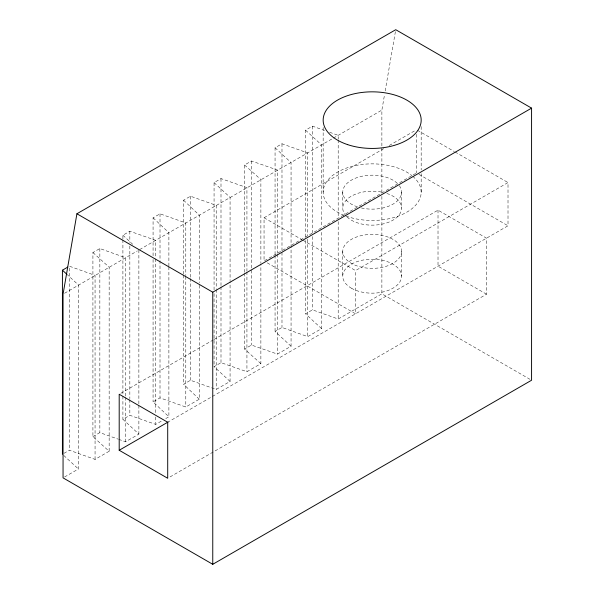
<?xml version="1.0" encoding="UTF-8"?>
<svg xmlns="http://www.w3.org/2000/svg" width="594" height="594" viewBox="0 0 594 594"><rect width="100%" height="100%" fill="white"/><g stroke="black" fill="none" stroke-linecap="round" stroke-linejoin="round"><path stroke-width="0.45" stroke-dasharray="2.97 2.23" d="M381.875 192.679L381.875 110.113L384.548 94.58M385.179 90.927L395.418 31.527M64.59 293.258L137.311 250.928M63.959 453.333L69.35 450.222L95.062 459.392L109.155 451.254L92.916 436.62L92.916 252.547L99.851 248.544L125.557 257.714L125.557 396.458M122.906 238.937L122.906 235.231L129.841 231.229L155.68 240.325L332.647 138.536M153.074 255.739L153.074 217.82L160.009 213.818L185.796 222.936L185.796 275.661M183.568 274.205L183.568 200.208L190.503 196.206L216.209 205.376L216.209 288.625M214.063 289.902L214.063 182.603L220.998 178.601L246.933 187.637L246.933 270.886M244.565 272.297L244.565 164.998L251.492 160.996L277.428 170.032L277.428 253.282M275.059 254.462L275.059 147.772L281.987 143.778L307.699 152.94L307.699 235.506M305.554 236.858L305.554 130.168L312.481 126.166L324.48 130.442M139.672 249.562L155.68 240.325L155.68 257.9M333.442 138.075L381.875 110.113M415.726 173.418L264.048 260.989L264.048 217.768L384.429 148.27M389.241 145.493L415.726 130.205M120.805 393.31L213.157 339.991M213.959 339.523L438.016 210.172L486.531 238.179L486.531 294.201L168.51 477.806M302.569 240.013L355.539 270.589L508.011 182.558L508.011 225.772L168.184 421.978M92.916 436.62L99.851 432.618L117.842 439.033M118.703 439.337L125.557 441.78L138.877 434.095L122.906 419.305L129.841 415.303L155.68 424.391L161.895 420.804M165.778 418.562L168.889 416.765L153.074 401.886L160.009 397.883L185.796 407.001L199.28 399.22L199.28 283.598M199.28 399.22L183.568 384.281L190.503 380.279L216.209 389.449L230.071 381.445L230.071 281.541M230.071 381.445L214.063 366.676L220.998 362.674L246.933 371.71L260.877 363.654L260.877 263.758M260.877 363.654L244.565 349.064L251.492 345.062L277.428 354.098L291.06 346.228L291.06 162.541L275.059 147.772M291.06 346.228L275.059 331.459L281.987 327.457L307.699 336.627L321.562 328.623L321.562 231.214M321.562 328.623L305.554 313.855L312.481 309.853L338.194 319.023L381.875 293.8L531.578 380.234M64.59 476.982L78.423 468.993L78.423 284.964L67.753 275.119M329.625 132.276L338.194 135.335L338.194 139.048M417.33 130.205L454.247 151.515M455.049 151.975L508.011 182.558M418.933 174.346L508.011 225.772M486.531 294.201L438.016 266.186L438.016 210.172M264.048 217.768L301.767 239.545M267.255 262.838L355.539 313.803L355.539 270.589M244.565 164.998L260.877 179.581L260.877 262.83M92.916 252.547L109.155 267.181L109.155 451.254M305.554 130.168L321.562 144.936L321.562 227.502M214.063 182.603L230.071 197.371L230.071 280.62M63.758 455.457L78.423 468.993M122.906 235.231L133.553 245.092M153.074 217.82L168.889 232.692L168.889 265.993M183.568 200.208L199.28 215.147L199.28 282.67M421.176 126.596L421.176 169.995M421.176 173.693L421.176 192.159M416.528 134.333L416.528 172.958M401.574 192.159L401.574 208.167M401.574 251.381A29.403 16.974 0 0 1 357.469 266.082A29.403 16.974 0 0 1 357.469 236.679A29.403 16.974 0 0 1 401.574 251.381L401.574 276.195M381.875 196.391L381.875 293.8M342.768 192.159L342.768 208.167M342.768 251.381L342.768 276.195M338.194 139.976L338.194 217.901M338.194 221.614L338.194 319.023M323.158 127.517L323.158 192.159M312.481 126.166L312.481 232.855M312.481 236.568L312.481 309.853M307.699 239.219L307.699 336.627M305.554 240.563L305.554 313.855M281.987 143.778L281.987 251.388M281.987 252.316L281.987 327.457M277.428 254.202L277.428 354.098M275.059 255.39L275.059 331.459M251.492 160.996L251.492 345.062M246.933 271.807L246.933 371.71M244.565 273.218L244.565 349.064M220.998 178.601L220.998 285.9M220.998 286.82L220.998 362.674M216.209 289.545L216.209 389.449M214.063 293.599L214.063 366.676M190.503 196.206L190.503 277.606M190.503 278.534L190.503 380.279M185.796 276.581L185.796 407.001M183.568 275.133L183.568 384.281M168.889 266.921L168.889 416.765M160.009 213.818L160.009 397.883M155.68 258.821L155.68 413.29M155.68 416.995L155.68 424.391M153.074 259.437L153.074 401.886M138.877 250.022L138.877 404.492M138.877 405.42L138.877 434.095M129.841 231.229L129.841 242.33M129.841 246.035L129.841 398.656M129.841 399.576L129.841 415.303M125.557 397.386L125.557 441.78M122.906 239.857L122.906 395.255M122.906 396.183L122.906 419.305M99.851 248.544L99.851 432.618M95.062 459.392L95.062 275.364L69.35 266.194L69.35 450.222M412.763 176.307A49.005 28.297 0 0 1 406.927 212.11A49.005 28.297 0 0 1 344.951 215.689M344.067 215.34A49.005 28.297 0 0 1 337.377 172.23A49.005 28.297 0 0 1 412.095 175.75M399.339 185.662A29.403 16.974 0 0 1 392.27 204.551A29.403 16.974 0 0 1 359.155 207.388M357.469 206.861A29.403 16.974 0 0 1 351.381 180.153A29.403 16.974 0 0 1 397.638 183.672M386.872 193.466A29.403 16.974 0 0 1 392.961 220.174A29.403 16.974 0 0 1 346.703 216.654M346.094 216.008A29.403 16.974 0 0 1 350.163 196.904A29.403 16.974 0 0 1 382.521 192.278M351.381 288.194A29.403 16.974 0 0 0 400.571 280.583A29.403 16.974 0 0 0 364.56 259.793A29.403 16.974 0 0 0 351.381 288.194"/><path stroke-width="0.89" d="M76.916 213.766L63.053 294.186L63.053 477.866L212.763 564.3L531.578 380.234L531.578 108.13L395.738 29.7L76.916 213.766L212.763 292.196L531.578 108.13M62.422 454.224L62.422 270.196L67.813 267.085M119.194 450.259L167.708 478.267L167.708 422.245L119.194 394.238L119.194 450.259L168.184 421.978M62.422 270.196L67.092 274.502M212.763 292.196L212.763 564.3M347.668 144.639A49.005 28.297 0 0 0 421.176 120.137A49.005 28.297 0 0 0 347.668 95.627A49.005 28.297 0 0 0 347.668 144.639"/></g></svg>
